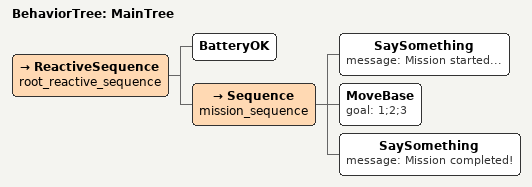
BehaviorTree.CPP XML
<root main_tree_to_execute="MainTree">

  <BehaviorTree ID="MainTree">
    <ReactiveSequence name="root_reactive_sequence">
      <BatteryOK />
      <Sequence name="mission_sequence">
        <SaySomething message="Mission started..." />
        <MoveBase goal="1;2;3" />
        <SaySomething message="Mission completed!" />
      </Sequence>
    </ReactiveSequence>
  </BehaviorTree>

</root>
